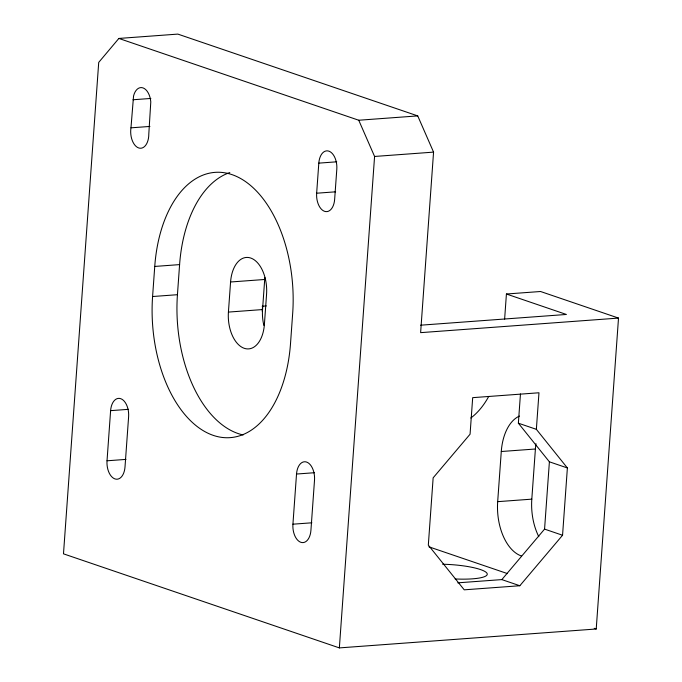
<?xml version="1.0" encoding="UTF-8"?>
<svg xmlns="http://www.w3.org/2000/svg" width="682" height="682" viewBox="0 0 682 682"><rect width="100%" height="100%" fill="white"/><g stroke="black" fill="none" stroke-linecap="round" stroke-linejoin="round"><path stroke-width="1.02" d="M130.97 127.832L133.553 96A15.26 8.943 85.8 0 1 142.964 87.884A15.26 8.943 85.8 0 1 150.79 101.882L148.804 134.03A15.379 9.011 85.8 0 1 138.625 147.926A15.379 9.011 85.8 0 1 130.97 127.832L149.929 126.434M107.023 460.793L110.612 410.649A15.379 9.011 85.8 0 1 120.688 398.672A15.379 9.011 85.8 0 1 128.608 416.779L125.011 466.931A15.379 9.011 85.8 0 1 114.934 478.909A15.379 9.011 85.8 0 1 107.023 460.793L125.982 459.395M152.589 296.525L154.746 266.44A117.918 69.104 85.8 0 1 231.974 174.618A117.918 69.104 85.8 0 1 292.672 313.473L290.515 343.558A117.918 69.104 85.8 0 1 213.287 435.38A117.918 69.104 85.8 0 1 152.589 296.525L177.439 294.701A117.918 69.104 85.8 0 0 243.159 434.954M177.439 294.701L179.596 264.607A117.918 69.104 85.8 0 1 229.808 172.572M228.419 312.083L230.576 281.99A30.758 18.03 85.8 0 1 250.72 258.035A30.758 18.03 85.8 0 1 266.56 294.266L264.403 324.351A30.758 18.03 85.8 0 1 244.25 348.306A30.758 18.03 85.8 0 1 228.419 312.083L262.544 309.568L264.701 279.484A30.758 18.03 85.8 0 1 264.88 277.531M262.212 311.239L262.587 306.022M292.928 524.185L296.525 474.041A15.379 9.011 85.8 0 1 306.602 462.064A15.379 9.011 85.8 0 1 314.513 480.179L310.924 530.323A15.379 9.011 85.8 0 1 300.847 542.301A15.379 9.011 85.8 0 1 292.928 524.185L311.887 522.796M316.653 193.219L318.809 163.134A15.379 9.011 85.8 0 1 328.886 151.157A15.379 9.011 85.8 0 1 336.806 169.264L334.649 199.357A15.379 9.011 85.8 0 1 324.572 211.326A15.379 9.011 85.8 0 1 316.653 193.219L335.612 191.821M339.355 647.9L374.58 156.459L358.749 120.237L118.864 38.439L98.719 62.394L63.486 553.835L339.355 647.9L596.221 628.992L618.514 318.085L540.545 291.504L506.419 294.01L504.629 319.082M118.864 38.439L177.849 34.1L417.734 115.897L433.564 152.12L420.623 332.646L618.514 318.085M521.432 555.992A46.146 27.041 85.8 0 1 497.681 501.662L501.279 451.51A46.146 27.041 85.8 0 1 519.462 416.063M567.381 467.954L536.359 429.328L538.976 392.772L472.686 397.657L470.068 434.212L433.147 477.835L428.322 545.131L464.229 589.828L519.829 585.736L562.556 535.251L567.381 467.954L549.394 461.816L518.363 423.198L520.46 393.949M538.806 536.683A46.146 27.041 85.8 0 1 531.807 499.147L535.404 449.003A46.146 27.041 85.8 0 1 535.975 443.709M457.775 582.837L501.841 579.598L544.568 529.113L549.394 461.816M132.973 99.76L150.875 98.447M358.749 120.237L417.734 115.897M374.58 156.459L433.564 152.12M318.809 163.134L336.72 161.813M154.746 266.44L179.596 264.607M230.576 281.99L264.701 279.484M262.161 306.235L266.372 305.928M420.598 325.195L566.392 314.462L506.419 294.01M110.612 410.649L128.523 409.328M501.279 451.51L535.404 449.003M296.525 474.041L314.428 472.72M497.681 501.662L531.807 499.147M518.363 423.198L536.359 429.328M544.568 529.113L562.556 535.251M428.927 546.828L507.544 573.63M501.841 579.598L519.829 585.736M594.21 628.31L596.221 628.992M442.652 564.244A35.89 7.033 4.1 0 1 486.701 572.88A35.89 7.033 4.1 0 1 455.124 578.95M488.738 396.413A102.539 60.093 85.8 0 1 470.802 418.015M263.874 325.433A30.758 18.03 85.8 0 1 262.544 309.568"/></g></svg>
